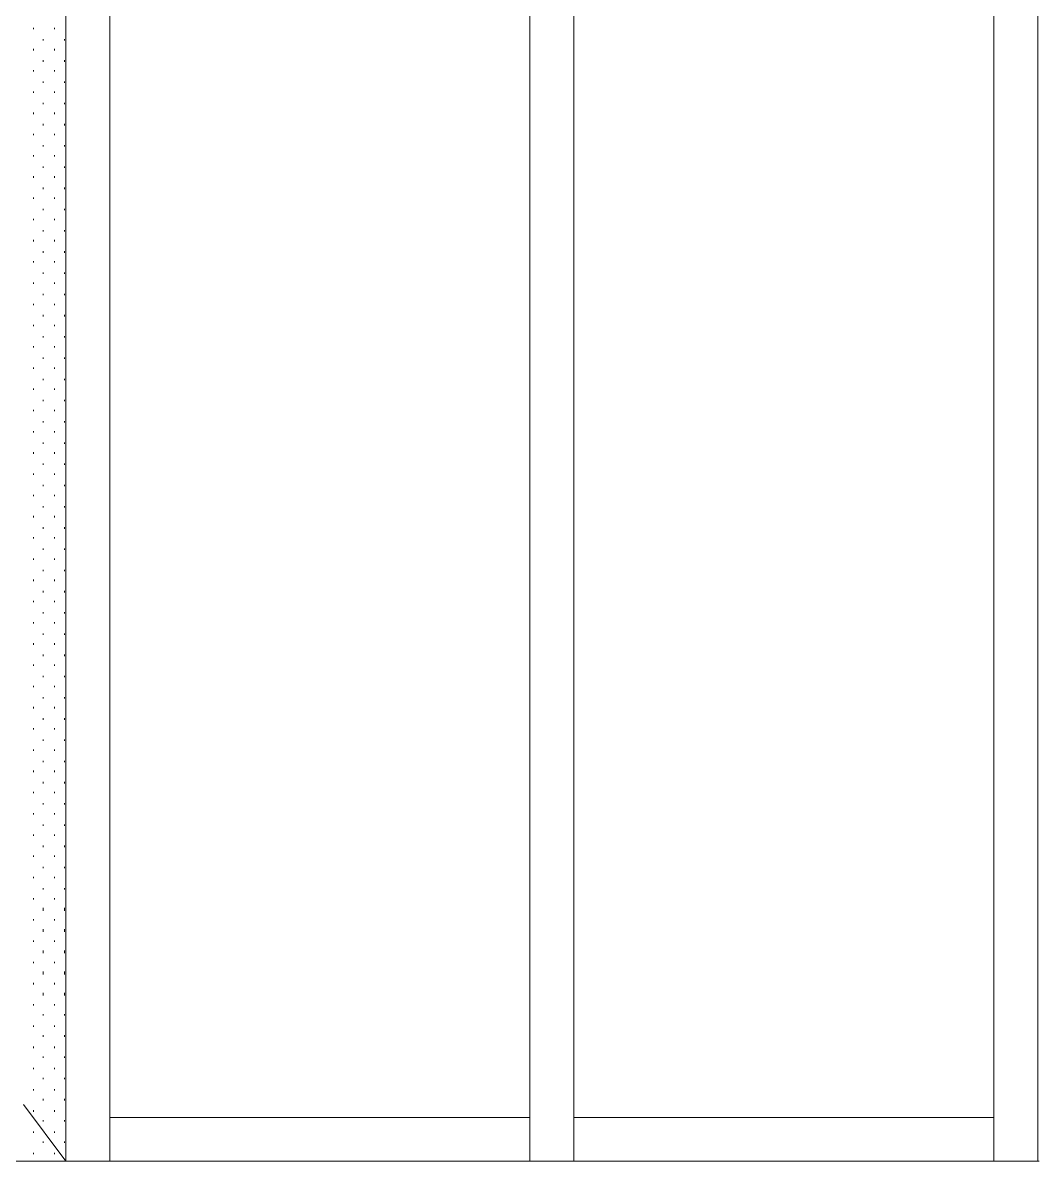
# Model space of a CAD drawing. Header units: inches. Extents: x -6061 to 13621, y -296 to 7483.
# Drawn here: x 12328.7 to 12386.2, y 670.5 to 735 of the extents above; entities that cross this region are included whole.
import ezdxf

# ---------------------------------------------------------------- set-up
doc = ezdxf.new("R2010")
doc.units = ezdxf.units.IN
doc.header["$MEASUREMENT"] = 0
doc.layers.get('0').update_dxf_attribs({"linetype": 'CONTINUOUS'})

msp = doc.modelspace()

# ---------------------------------------------------------------- linework, layer by layer
at = {"color": 7, "linetype": 'Continuous', "lineweight": 9, "true_color": 0x000007}
for p, q in [((12331.12406, 766.56433), (12331.12406, 670.53582)), ((12333.60687, 670.53582), (12333.60687, 766.56433)), ((12357.39375, 766.56433), (12357.39375, 670.53582)), ((12359.87655, 670.53582), (12359.87655, 766.56433)), ((12383.66343, 766.56433), (12383.66343, 670.53582)), ((12386.14624, 670.53582), (12386.14624, 766.56433)), ((12331.12406, 670.53582), (12331.12406, 764.08153)), ((12333.60687, 764.08153), (12333.60687, 673.01863)), ((12357.39375, 673.01863), (12357.39375, 764.08153)), ((12359.87655, 764.08153), (12359.87655, 673.01863)), ((12383.66343, 673.01863), (12383.66343, 764.08153)), ((12331.12406, 670.53582), (12328.72135, 673.73944)), ((12333.60687, 673.01863), (12357.39375, 673.01863)), ((12333.60687, 670.53582), (12333.60687, 673.01863)), ((12357.39375, 673.01863), (12333.60687, 673.01863)), ((12357.39375, 673.01863), (12357.39375, 670.53582)), ((12359.87655, 673.01863), (12383.66343, 673.01863)), ((12359.87655, 670.53582), (12359.87655, 673.01863)), ((12383.66343, 673.01863), (12359.87655, 673.01863)), ((12383.66343, 673.01863), (12383.66343, 670.53582)), ((12331.12406, 670.53582), (12295.08334, 670.53582)), ((12333.60687, 670.53582), (12331.12406, 670.53582)), ((12331.12406, 670.53582), (12333.60687, 670.53582)), ((12333.60687, 670.53582), (12357.39375, 670.53582)), ((12357.39375, 670.53582), (12333.60687, 670.53582)), ((12359.87655, 670.53582), (12357.39375, 670.53582)), ((12357.39375, 670.53582), (12359.87655, 670.53582)), ((12359.87655, 670.53582), (12383.66343, 670.53582)), ((12383.66343, 670.53582), (12359.87655, 670.53582)), ((12386.14624, 670.53582), (12383.66343, 670.53582)), ((12383.66343, 670.53582), (12386.14624, 670.53582))]:
    msp.add_line(p, q, dxfattribs=at)
at = {"color": 7, "linetype": 'Continuous', "lineweight": 18, "true_color": 0x000007}
for p, q in [((12386.14624, 766.56433), (12386.14624, 670.53582)), ((12386.14624, 670.53582), (12386.22633, 670.53582))]:
    msp.add_line(p, q, dxfattribs=at)
at = {"color": 7, "linetype": 'Continuous', "lineweight": 9, "true_color": 0xffffff}
for p, q in [((12329.28198, 734.60822), (12329.28198, 734.68831)), ((12330.48334, 734.60822), (12330.48334, 734.68831)), ((12329.84262, 733.9675), (12329.84262, 734.04759)), ((12331.04397, 733.9675), (12331.04397, 734.04759)), ((12329.28198, 733.40686), (12329.28198, 733.48696)), ((12330.48334, 733.40686), (12330.48334, 733.48696)), ((12329.84262, 732.76614), (12329.84262, 732.84623)), ((12331.04397, 732.76614), (12331.04397, 732.84623)), ((12329.28198, 732.20551), (12329.28198, 732.2856)), ((12330.48334, 732.20551), (12330.48334, 732.2856)), ((12329.84262, 731.56478), (12329.84262, 731.64487)), ((12331.04397, 731.56478), (12331.04397, 731.64487)), ((12329.28198, 731.00415), (12329.28198, 731.08424)), ((12330.48334, 731.00415), (12330.48334, 731.08424)), ((12329.84262, 730.36343), (12329.84262, 730.44352)), ((12331.04397, 730.36343), (12331.04397, 730.44352)), ((12329.28198, 729.80279), (12329.28198, 729.88288)), ((12330.48334, 729.80279), (12330.48334, 729.88288)), ((12329.84262, 729.16207), (12329.84262, 729.24216)), ((12331.04397, 729.16207), (12331.04397, 729.24216)), ((12329.28198, 728.60143), (12329.28198, 728.68153)), ((12330.48334, 728.60143), (12330.48334, 728.68153)), ((12329.28198, 727.40008), (12329.28198, 727.48017)), ((12329.84262, 727.96071), (12329.84262, 728.0408)), ((12330.48334, 727.40008), (12330.48334, 727.48017)), ((12331.04397, 727.96071), (12331.04397, 728.0408)), ((12329.84262, 726.75935), (12329.84262, 726.83944)), ((12331.04397, 726.75935), (12331.04397, 726.83944)), ((12329.28198, 726.19872), (12329.28198, 726.27881)), ((12330.48334, 726.19872), (12330.48334, 726.27881)), ((12329.84262, 725.558), (12329.84262, 725.63809)), ((12331.04397, 725.558), (12331.04397, 725.63809)), ((12329.28198, 724.99736), (12329.28198, 725.07745)), ((12330.48334, 724.99736), (12330.48334, 725.07745)), ((12329.84262, 724.35664), (12329.84262, 724.43673)), ((12331.04397, 724.35664), (12331.04397, 724.43673)), ((12329.28198, 723.79601), (12329.28198, 723.8761)), ((12330.48334, 723.79601), (12330.48334, 723.8761)), ((12329.84262, 723.15528), (12329.84262, 723.23537)), ((12331.04397, 723.15528), (12331.04397, 723.23537)), ((12329.28198, 722.59465), (12329.28198, 722.67474)), ((12330.48334, 722.59465), (12330.48334, 722.67474)), ((12329.84262, 721.95392), (12329.84262, 722.03401)), ((12331.04397, 721.95392), (12331.04397, 722.03401)), ((12329.28198, 721.39329), (12329.28198, 721.47338)), ((12330.48334, 721.39329), (12330.48334, 721.47338)), ((12329.84262, 720.75257), (12329.84262, 720.83266)), ((12331.04397, 720.75257), (12331.04397, 720.83266)), ((12329.28198, 720.19193), (12329.28198, 720.27202)), ((12330.48334, 720.19193), (12330.48334, 720.27202)), ((12329.28198, 718.99058), (12329.28198, 719.07067)), ((12329.84262, 719.55121), (12329.84262, 719.6313)), ((12330.48334, 718.99058), (12330.48334, 719.07067)), ((12331.04397, 719.55121), (12331.04397, 719.6313)), ((12329.84262, 718.34985), (12329.84262, 718.42994)), ((12331.04397, 718.34985), (12331.04397, 718.42994)), ((12329.28198, 717.78922), (12329.28198, 717.86931)), ((12330.48334, 717.78922), (12330.48334, 717.86931)), ((12329.84262, 717.14849), (12329.84262, 717.22858)), ((12331.04397, 717.14849), (12331.04397, 717.22858)), ((12329.28198, 716.58786), (12329.28198, 716.66795)), ((12330.48334, 716.58786), (12330.48334, 716.66795)), ((12329.84262, 715.94714), (12329.84262, 716.02723)), ((12331.04397, 715.94714), (12331.04397, 716.02723)), ((12329.28198, 715.3865), (12329.28198, 715.46659)), ((12330.48334, 715.3865), (12330.48334, 715.46659)), ((12329.84262, 714.74578), (12329.84262, 714.82587)), ((12331.04397, 714.74578), (12331.04397, 714.82587)), ((12329.28198, 714.18515), (12329.28198, 714.26524)), ((12330.48334, 714.18515), (12330.48334, 714.26524)), ((12329.84262, 713.54442), (12329.84262, 713.62451)), ((12331.04397, 713.54442), (12331.04397, 713.62451)), ((12329.28198, 712.98379), (12329.28198, 713.06388)), ((12330.48334, 712.98379), (12330.48334, 713.06388)), ((12329.84262, 712.34306), (12329.84262, 712.42315)), ((12331.04397, 712.34306), (12331.04397, 712.42315)), ((12329.28198, 711.78243), (12329.28198, 711.86252)), ((12330.48334, 711.78243), (12330.48334, 711.86252)), ((12329.84262, 711.14171), (12329.84262, 711.2218)), ((12331.04397, 711.14171), (12331.04397, 711.2218)), ((12329.28198, 710.58107), (12329.28198, 710.66116)), ((12330.48334, 710.58107), (12330.48334, 710.66116)), ((12329.28198, 709.37972), (12329.28198, 709.45981)), ((12329.84262, 709.94035), (12329.84262, 710.02044)), ((12330.48334, 709.37972), (12330.48334, 709.45981)), ((12331.04397, 709.94035), (12331.04397, 710.02044)), ((12329.84262, 708.73899), (12329.84262, 708.81908)), ((12331.04397, 708.73899), (12331.04397, 708.81908)), ((12329.28198, 708.17836), (12329.28198, 708.25845)), ((12330.48334, 708.17836), (12330.48334, 708.25845)), ((12329.84262, 707.53763), (12329.84262, 707.61772)), ((12331.04397, 707.53763), (12331.04397, 707.61772)), ((12329.28198, 706.977), (12329.28198, 707.05709)), ((12330.48334, 706.977), (12330.48334, 707.05709)), ((12329.84262, 706.33628), (12329.84262, 706.41637)), ((12331.04397, 706.33628), (12331.04397, 706.41637)), ((12329.28198, 705.77564), (12329.28198, 705.85573)), ((12330.48334, 705.77564), (12330.48334, 705.85573)), ((12329.84262, 705.13492), (12329.84262, 705.21501)), ((12331.04397, 705.13492), (12331.04397, 705.21501)), ((12329.28198, 704.57429), (12329.28198, 704.65438)), ((12330.48334, 704.57429), (12330.48334, 704.65438)), ((12329.84262, 703.93356), (12329.84262, 704.01365)), ((12331.04397, 703.93356), (12331.04397, 704.01365)), ((12329.28198, 703.37293), (12329.28198, 703.45302)), ((12330.48334, 703.37293), (12330.48334, 703.45302)), ((12329.84262, 702.7322), (12329.84262, 702.81229)), ((12331.04397, 702.7322), (12331.04397, 702.81229)), ((12329.28198, 702.17157), (12329.28198, 702.25166)), ((12330.48334, 702.17157), (12330.48334, 702.25166)), ((12329.28198, 700.97021), (12329.28198, 701.0503)), ((12329.84262, 701.53085), (12329.84262, 701.61094)), ((12330.48334, 700.97021), (12330.48334, 701.0503)), ((12331.04397, 701.53085), (12331.04397, 701.61094)), ((12329.84262, 700.32949), (12329.84262, 700.40958)), ((12331.04397, 700.32949), (12331.04397, 700.40958)), ((12329.28198, 699.76886), (12329.28198, 699.84895)), ((12330.48334, 699.76886), (12330.48334, 699.84895)), ((12329.84262, 699.12813), (12329.84262, 699.20822)), ((12331.04397, 699.12813), (12331.04397, 699.20822)), ((12329.28198, 698.5675), (12329.28198, 698.64759)), ((12330.48334, 698.5675), (12330.48334, 698.64759)), ((12329.84262, 697.92677), (12329.84262, 698.00686)), ((12331.04397, 697.92677), (12331.04397, 698.00686)), ((12329.28198, 697.36614), (12329.28198, 697.44623)), ((12330.48334, 697.36614), (12330.48334, 697.44623)), ((12329.84262, 696.72542), (12329.84262, 696.80551)), ((12331.04397, 696.72542), (12331.04397, 696.80551)), ((12329.28198, 696.16478), (12329.28198, 696.24487)), ((12330.48334, 696.16478), (12330.48334, 696.24487)), ((12329.84262, 695.52406), (12329.84262, 695.60415)), ((12331.04397, 695.52406), (12331.04397, 695.60415)), ((12329.28198, 694.96343), (12329.28198, 695.04352)), ((12330.48334, 694.96343), (12330.48334, 695.04352)), ((12329.84262, 694.3227), (12329.84262, 694.40279)), ((12331.04397, 694.3227), (12331.04397, 694.40279)), ((12329.28198, 693.76207), (12329.28198, 693.84216)), ((12330.48334, 693.76207), (12330.48334, 693.84216)), ((12329.84262, 693.12134), (12329.84262, 693.20143)), ((12331.04397, 693.12134), (12331.04397, 693.20143)), ((12329.28198, 692.56071), (12329.28198, 692.6408)), ((12330.48334, 692.56071), (12330.48334, 692.6408)), ((12329.28198, 691.35935), (12329.28198, 691.43944)), ((12329.84262, 691.91999), (12329.84262, 692.00008)), ((12330.48334, 691.35935), (12330.48334, 691.43944)), ((12331.04397, 691.91999), (12331.04397, 692.00008)), ((12329.84262, 690.71863), (12329.84262, 690.79872)), ((12331.04397, 690.71863), (12331.04397, 690.79872)), ((12329.28198, 690.158), (12329.28198, 690.23809)), ((12330.48334, 690.158), (12330.48334, 690.23809)), ((12329.84262, 689.51727), (12329.84262, 689.59736)), ((12331.04397, 689.51727), (12331.04397, 689.59736)), ((12329.28198, 688.95664), (12329.28198, 689.03673)), ((12330.48334, 688.95664), (12330.48334, 689.03673)), ((12329.84262, 688.31591), (12329.84262, 688.39601)), ((12331.04397, 688.31591), (12331.04397, 688.39601)), ((12329.28198, 687.75528), (12329.28198, 687.83537)), ((12330.48334, 687.75528), (12330.48334, 687.83537)), ((12329.84262, 687.11456), (12329.84262, 687.19465)), ((12331.04397, 687.11456), (12331.04397, 687.19465)), ((12329.28198, 686.55392), (12329.28198, 686.63401)), ((12330.48334, 686.55392), (12330.48334, 686.63401)), ((12329.84262, 685.9132), (12329.84262, 685.99329)), ((12331.04397, 685.9132), (12331.04397, 685.99329)), ((12329.28198, 685.35257), (12329.28198, 685.43266)), ((12330.48334, 685.35257), (12330.48334, 685.43266)), ((12329.84262, 684.71184), (12329.84262, 684.87202)), ((12331.04397, 684.71184), (12331.04397, 684.87202)), ((12329.28198, 684.15121), (12329.28198, 684.2313)), ((12329.84262, 683.51048), (12329.84262, 683.67067)), ((12330.48334, 684.15121), (12330.48334, 684.2313)), ((12331.04397, 683.51048), (12331.04397, 683.67067)), ((12329.28198, 682.94985), (12329.28198, 683.02994)), ((12330.48334, 682.94985), (12330.48334, 683.02994)), ((12329.84262, 682.30913), (12329.84262, 682.46931)), ((12331.04397, 682.30913), (12331.04397, 682.46931)), ((12329.28198, 681.74849), (12329.28198, 681.82858)), ((12330.48334, 681.74849), (12330.48334, 681.82858)), ((12329.84262, 681.10777), (12329.84262, 681.26795)), ((12331.04397, 681.10777), (12331.04397, 681.26795)), ((12329.28198, 680.54714), (12329.28198, 680.62723)), ((12330.48334, 680.54714), (12330.48334, 680.62723)), ((12329.84262, 679.90641), (12329.84262, 680.06659)), ((12331.04397, 679.90641), (12331.04397, 680.06659)), ((12329.28198, 679.34578), (12329.28198, 679.42587)), ((12330.48334, 679.34578), (12330.48334, 679.42587)), ((12329.84262, 678.78515), (12329.84262, 678.86524)), ((12331.04397, 678.78515), (12331.04397, 678.86524)), ((12329.28198, 678.14442), (12329.28198, 678.22451)), ((12330.48334, 678.14442), (12330.48334, 678.22451)), ((12329.84262, 677.58379), (12329.84262, 677.66388)), ((12331.04397, 677.58379), (12331.04397, 677.66388)), ((12329.28198, 676.94306), (12329.28198, 677.02315)), ((12330.48334, 676.94306), (12330.48334, 677.02315)), ((12329.84262, 676.38243), (12329.84262, 676.46252)), ((12331.04397, 676.38243), (12331.04397, 676.46252)), ((12329.28198, 675.74171), (12329.28198, 675.8218)), ((12329.84262, 675.18107), (12329.84262, 675.26116)), ((12330.48334, 675.74171), (12330.48334, 675.8218)), ((12331.04397, 675.18107), (12331.04397, 675.26116)), ((12329.28198, 674.54035), (12329.28198, 674.62044)), ((12330.48334, 674.54035), (12330.48334, 674.62044)), ((12329.84262, 673.97972), (12329.84262, 674.05981)), ((12331.04397, 673.97972), (12331.04397, 674.05981)), ((12329.28198, 673.33899), (12329.28198, 673.41908)), ((12330.48334, 673.33899), (12330.48334, 673.41908)), ((12329.84262, 672.77836), (12329.84262, 672.85845)), ((12331.04397, 672.77836), (12331.04397, 672.85845)), ((12329.28198, 672.13763), (12329.28198, 672.21772)), ((12330.48334, 672.13763), (12330.48334, 672.21772)), ((12329.84262, 671.577), (12329.84262, 671.65709)), ((12331.04397, 671.577), (12331.04397, 671.65709)), ((12329.28198, 670.93628), (12329.28198, 671.01637)), ((12330.48334, 670.93628), (12330.48334, 671.01637))]:
    msp.add_line(p, q, dxfattribs=at)

doc.saveas('drawing.dxf')
